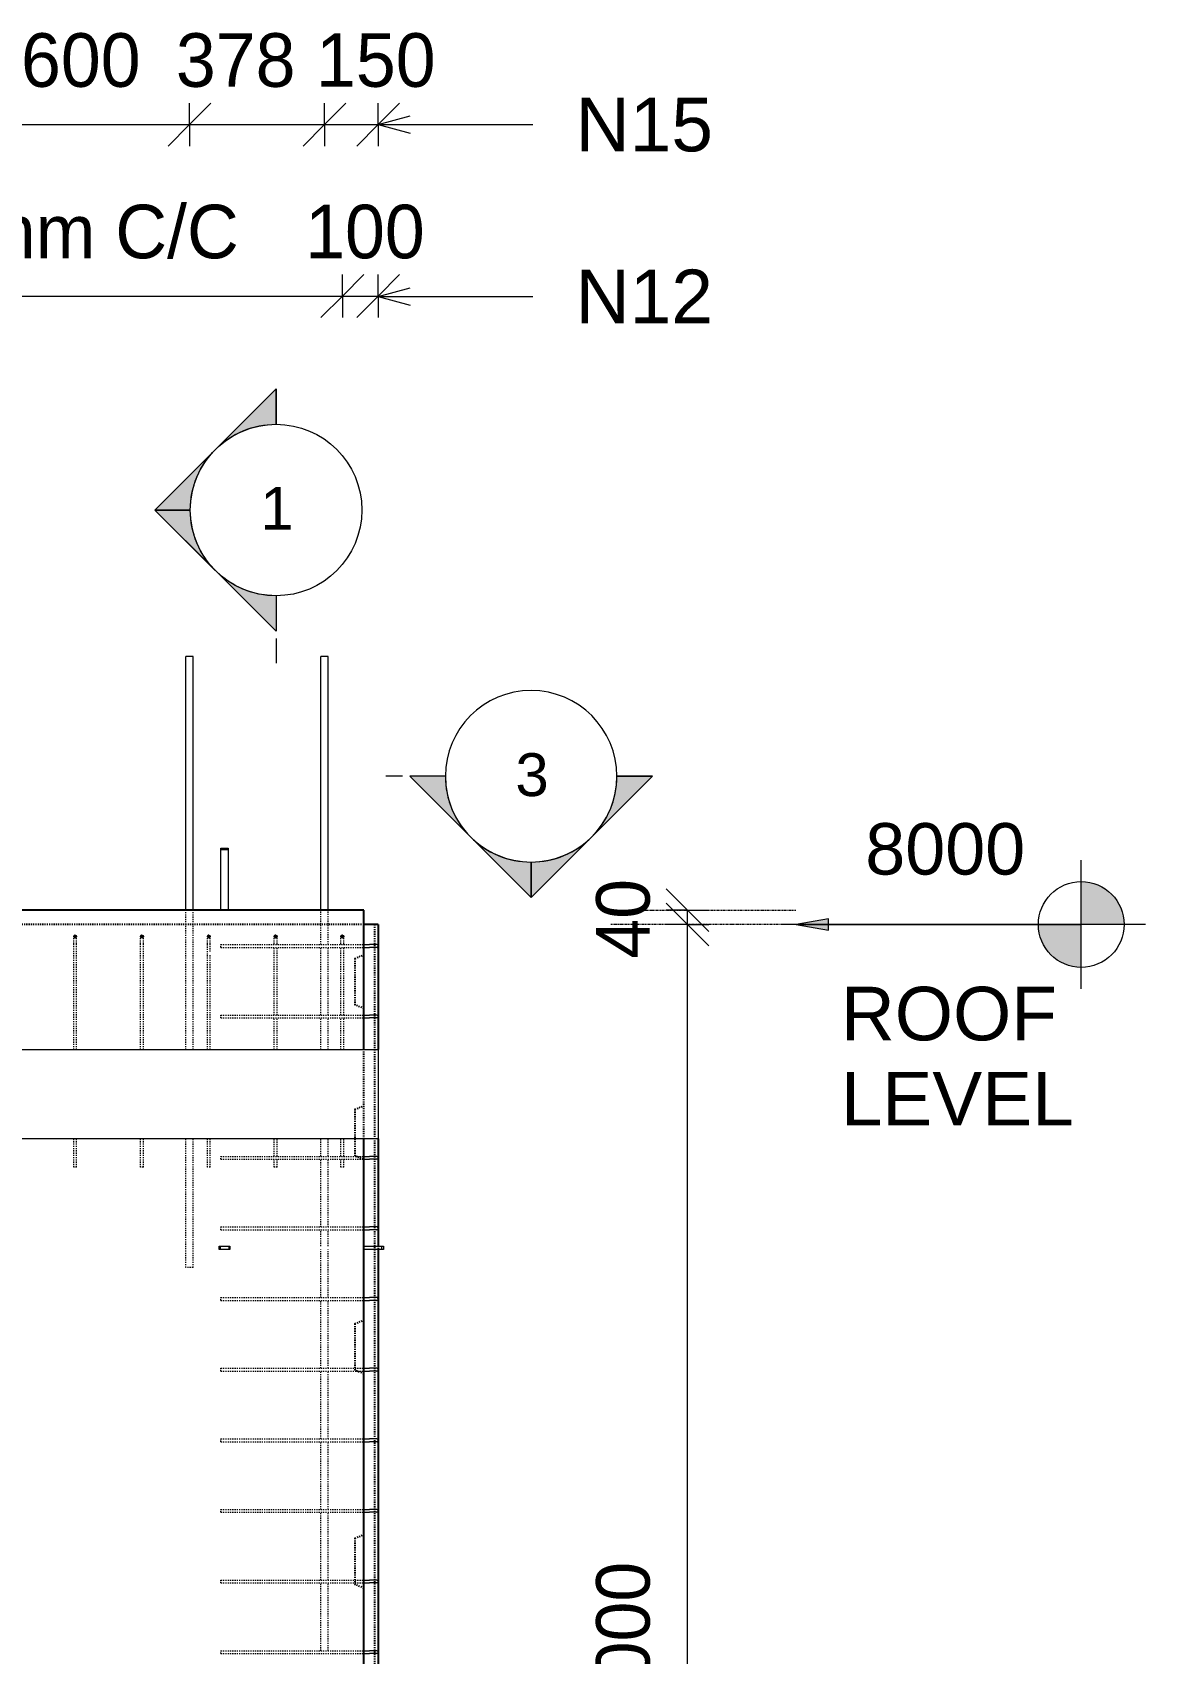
# Model space of a CAD drawing. Header units: millimetres. Extents: x 6587 to 23544, y -2694 to 13037.
# Drawn here: x 13627 to 16742, y 5619 to 10157 of the extents above; entities that cross this region are included whole.
import ezdxf

# ---------------------------------------------------------------- set-up
doc = ezdxf.new("R2010")
doc.units = ezdxf.units.MM
doc.linetypes.add('Dash', pattern=[6.36, 3.18, -3.18])
doc.linetypes.add('Overhead', pattern=[3.97, 2.38, -1.59])
for name, color, linetype, lineweight in [('A-ANNO-DIMS', 211, 'Continuous', 9), ('A-ANNO-DIMS-60', 211, 'Continuous', 9), ('A-FLOR-OVHD', 1, 'Overhead', 18), ('A-GENM', 13, 'Continuous', 18), ('A-WALL', 113, 'Continuous', 25), ('A-WALL-HDLN', 110, 'Dash', 25), ('G-ANNO-DIMS', 111, 'Continuous', 9), ('G-ANNO-SYMB', 111, 'Continuous', 9), ('G-ANNO-TEXT', 231, 'Continuous', 9), ('S-BEAM', 12, 'Continuous', 18), ('S-RBAR', 171, 'Continuous', 18)]:
    doc.layers.add(name, color=color, linetype=linetype, lineweight=lineweight)
doc.styles.add('Arial', font='arial.ttf', dxfattribs={"height": 120})
doc.styles.add('Arial_1', font='arial.ttf', dxfattribs={"height": 150})
doc.styles.add('Arial_2', font='arial.ttf', dxfattribs={"height": 144})
doc.styles.add('Nirmala UI Semilight', font='NirmalaS.ttf', dxfattribs={"height": 150})
doc.dimstyles.new('Arrow_Filled_-_2_5_NI_UI', dxfattribs={"dimscale": 304.8, "dimtxt": 157.104592, "dimasz": 0.393701, "dimexe": 0.19685, "dimexo": 0.0625, "dimgap": 0.19685, "dimtad": 1, "dimdec": 4, "dimzin": 0, "dimdsep": 46, "dimtxsty": 'Nirmala UI Semilight', "dimblk1": 'OBLIQUE', "dimblk2": 'OBLIQUE', "dimsah": 1, "dimcen": 0.09, "dimazin": 0, "dimtfac": 1, "dimtdec": 4, "dimtix": 1, "dimtmove": 2, "dimatfit": 3, "dimfxl": 0.19685, "dimfxlon": 1, "dimtvp": 1, "dimtolj": 1, "dimtzin": 0, "dimarcsym": 2})
doc.dimstyles.new('Arrow_Filled_-_2_5_NI_UI_1', dxfattribs={"dimscale": 304.8, "dimtxt": 157.104592, "dimasz": 0.393701, "dimexe": 0.19685, "dimexo": 0.0625, "dimgap": 0.19685, "dimtad": 1, "dimdec": 4, "dimzin": 0, "dimdsep": 46, "dimtxsty": 'Nirmala UI Semilight', "dimblk1": 'OBLIQUE', "dimblk2": 'OBLIQUE', "dimsah": 1, "dimcen": 0.09, "dimazin": 0, "dimtfac": 1, "dimtdec": 4, "dimtix": 1, "dimtmove": 0, "dimatfit": 3, "dimfxl": 0.19685, "dimfxlon": 1, "dimtvp": 1, "dimtolj": 1, "dimtzin": 0, "dimarcsym": 2})

# ---------------------------------------------------------------- blocks, each defined once
blk = doc.blocks.new('M_Rectangular Corbel - M_Rectangular Corbel-2189266-Elevation Front')
at = {"layer": 'S-BEAM'}
for p, q in [((12338.6, 7060), (12338.6, 7310)), ((12338.6, 7310), (14594.6, 7310)), ((14594.6, 7310), (14594.6, 7060)), ((14594.6, 7060), (12338.6, 7060))]:
    blk.add_line(p, q, dxfattribs=at)
blk = doc.blocks.new('RR spread anchor face based - RR-SA-10_0-300-1726847-Elevation Front')
at = {"layer": 'A-GENM'}
for p, q in [((14154.6, 7868.8), (14154.6, 7873.8)), ((14154.6, 7873.8), (14174.6, 7873.8)), ((14154.6, 7700), (14154.6, 7868.8)), ((14174.6, 7868.8), (14154.6, 7868.8)), ((14174.6, 7873.8), (14174.6, 7868.8)), ((14174.6, 7868.8), (14174.6, 7700))]:
    blk.add_line(p, q, dxfattribs=at)
blk = doc.blocks.new('RR spread anchor face based - RR-SA-2_5-200-1726821-Elevation Front')
at = {"layer": 'A-GENM'}
for p, q in [((14149.6, 6760), (14152.1, 6760)), ((14149.6, 6750), (14149.6, 6760)), ((14152.1, 6750), (14149.6, 6750)), ((14152.1, 6760), (14177.1, 6760)), ((14152.1, 6760), (14152.1, 6750)), ((14177.1, 6750), (14152.1, 6750)), ((14177.1, 6760), (14179.6, 6760)), ((14177.1, 6760), (14177.1, 6750)), ((14179.6, 6750), (14177.1, 6750)), ((14179.6, 6760), (14179.6, 6750))]:
    blk.add_line(p, q, dxfattribs=at)
blk = doc.blocks.new('RR spread anchor face based - RR-SA-3_0-200-1726827-Elevation Front')
at = {"layer": 'A-GENM'}
for p, q in [((14554.6, 6760), (14604.6, 6760)), ((14604.6, 6750), (14554.6, 6750)), ((14604.6, 6760), (14609.6, 6760)), ((14604.6, 6750), (14604.6, 6760)), ((14609.6, 6750), (14604.6, 6750)), ((14609.6, 6760), (14609.6, 6750))]:
    blk.add_line(p, q, dxfattribs=at)
blk = doc.blocks.new('Detail View - M_Section Head - Filled SHOP DWG-1002450-Elevation Front')
at = {"layer": 'G-ANNO-SYMB'}
h = blk.add_hatch(color=256, dxfattribs=at)
edge = h.paths.add_edge_path()
edge.add_line((14683.2, -405.2), (14782.6, -405.2))
edge.add_arc((15022.6, -405.2), 240, 180, 225)
edge.add_line((14852.9, -574.9), (14683.2, -405.2))
h = blk.add_hatch(color=256, dxfattribs=at)
edge = h.paths.add_edge_path()
edge.add_line((15362, -405.2), (15192.3, -574.9))
edge.add_arc((15022.6, -405.2), 240, 315, 360)
edge.add_line((15262.6, -405.2), (15362, -405.2))
h = blk.add_hatch(color=256, dxfattribs=at)
edge = h.paths.add_edge_path()
edge.add_line((15022.6, -744.6), (14852.9, -574.9))
edge.add_arc((15022.6, -405.2), 240, 225, 270)
edge.add_line((15022.6, -645.2), (15022.6, -744.6))
h = blk.add_hatch(color=256, dxfattribs=at)
edge = h.paths.add_edge_path()
edge.add_line((15022.6, -744.6), (15022.6, -645.2))
edge.add_arc((15022.6, -405.2), 240, 270, 315)
edge.add_line((15192.3, -574.9), (15022.6, -744.6))
for p, q in [((15022.6, -744.6), (14683.2, -405.2)), ((14782.6, -405.2), (14683.2, -405.2)), ((14683.2, -405.2), (14852.9, -574.9)), ((14782.6, -405.2), (14683.2, -405.2)), ((15022.6, -744.6), (15362, -405.2)), ((15192.3, -574.9), (15362, -405.2)), ((15262.6, -405.2), (15362, -405.2)), ((15362, -405.2), (15262.6, -405.2)), ((14852.9, -574.9), (15022.6, -744.6)), ((15022.6, -744.6), (15192.3, -574.9)), ((15022.6, -645.2), (15022.6, -744.6)), ((15022.6, -744.6), (15022.6, -645.2))]:
    blk.add_line(p, q, dxfattribs=at)
for start, end in [(360, 180), (180, 360), (180, 225), (315, 0), (225, 270), (270, 315)]:
    blk.add_arc((15022.6, -405.2), 240, start, end, dxfattribs=at)
blk = doc.blocks.new('DIMBLOCK11-Elevation Front')
at = {"layer": 'A-ANNO-DIMS-60'}
for p, q in [((12438.6, 9418.9), (12498.6, 9478.9)), ((12438.6, 9418.9), (12438.6, 9478.9)), ((14494.6, 9418.9), (14554.6, 9478.9)), ((14494.6, 9418.9), (14494.6, 9478.9)), ((12438.6, 9418.9), (12378.6, 9358.9)), ((12438.6, 9418.9), (14494.6, 9418.9)), ((12438.6, 9418.9), (12438.6, 9358.9)), ((14494.6, 9418.9), (14434.6, 9358.9)), ((14494.6, 9418.9), (14494.6, 9358.9))]:
    blk.add_line(p, q, dxfattribs=at)
at = {"layer": 'A-ANNO-DIMS-60', "color": 0, "insert": (12696.8, 9674.6), "char_height": 150, "width": 1847.55, "attachment_point": 1, "line_spacing_factor": 1.142579, "style": 'Nirmala UI Semilight'}
blk.add_mtext('T8@200mm C/C', dxfattribs=at)
blk = doc.blocks.new('_Oblique')
at = {"color": 0, "linetype": 'ByBlock', "lineweight": -2}
blk.add_line((-0.5, -0.5), (0.5, 0.5), dxfattribs=at)
blk = doc.blocks.new('DIMBLOCK12-Elevation Front')
at = {"layer": 'A-ANNO-DIMS-60'}
for p, q in [((14494.6, 9418.9), (14554.6, 9478.9)), ((14494.6, 9418.9), (14494.6, 9478.9)), ((14594.6, 9418.9), (14654.6, 9478.9)), ((14594.6, 9418.9), (14594.6, 9478.9)), ((14494.6, 9418.9), (14434.6, 9358.9)), ((14494.6, 9418.9), (14594.6, 9418.9)), ((14494.6, 9418.9), (14494.6, 9358.9)), ((14594.6, 9418.9), (14534.6, 9358.9)), ((14594.6, 9418.9), (14594.6, 9358.9))]:
    blk.add_line(p, q, dxfattribs=at)
at = {"layer": 'A-ANNO-DIMS-60', "color": 0, "insert": (14390.3, 9674.6), "char_height": 150, "width": 370.196, "attachment_point": 1, "line_spacing_factor": 1.142579, "style": 'Nirmala UI Semilight'}
blk.add_mtext('100', dxfattribs=at)
blk = doc.blocks.new('DIMBLOCK17-Elevation Front')
at = {"layer": 'A-ANNO-DIMS-60'}
for p, q in [((13466.6, 9898.9), (13526.6, 9958.9)), ((13466.6, 9898.9), (13466.6, 9958.9)), ((14066.6, 9898.9), (14126.6, 9958.9)), ((14066.6, 9898.9), (14066.6, 9958.9)), ((13466.6, 9898.9), (13406.6, 9838.9)), ((13466.6, 9898.9), (14066.6, 9898.9)), ((13466.6, 9898.9), (13466.6, 9838.9)), ((14066.6, 9898.9), (14006.6, 9838.9)), ((14066.6, 9898.9), (14066.6, 9838.9))]:
    blk.add_line(p, q, dxfattribs=at)
at = {"layer": 'A-ANNO-DIMS-60', "color": 0, "insert": (13595.2, 10154.6), "char_height": 150, "width": 411.328, "attachment_point": 1, "line_spacing_factor": 1.142579, "style": 'Nirmala UI Semilight'}
blk.add_mtext('600', dxfattribs=at)
blk = doc.blocks.new('DIMBLOCK18-Elevation Front')
at = {"layer": 'A-ANNO-DIMS-60'}
for p, q in [((14066.6, 9898.9), (14126.6, 9958.9)), ((14066.6, 9898.9), (14066.6, 9958.9)), ((14444.6, 9898.9), (14504.6, 9958.9)), ((14444.6, 9898.9), (14444.6, 9958.9)), ((14066.6, 9898.9), (14006.6, 9838.9)), ((14066.6, 9898.9), (14444.6, 9898.9)), ((14066.6, 9898.9), (14066.6, 9838.9)), ((14444.6, 9898.9), (14384.6, 9838.9)), ((14444.6, 9898.9), (14444.6, 9838.9))]:
    blk.add_line(p, q, dxfattribs=at)
at = {"layer": 'A-ANNO-DIMS-60', "color": 0, "insert": (14028.6, 10154.6), "char_height": 150, "width": 404.473, "attachment_point": 1, "line_spacing_factor": 1.142579, "style": 'Nirmala UI Semilight'}
blk.add_mtext('378', dxfattribs=at)
blk = doc.blocks.new('DIMBLOCK19-Elevation Front')
at = {"layer": 'A-ANNO-DIMS-60'}
for p, q in [((14444.6, 9898.9), (14504.6, 9958.9)), ((14444.6, 9898.9), (14444.6, 9958.9)), ((14594.6, 9898.9), (14654.6, 9958.9)), ((14594.6, 9898.9), (14594.6, 9958.9)), ((14444.6, 9898.9), (14384.6, 9838.9)), ((14444.6, 9898.9), (14594.6, 9898.9)), ((14444.6, 9898.9), (14444.6, 9838.9)), ((14594.6, 9898.9), (14534.6, 9838.9)), ((14594.6, 9898.9), (14594.6, 9838.9))]:
    blk.add_line(p, q, dxfattribs=at)
at = {"layer": 'A-ANNO-DIMS-60', "color": 0, "insert": (14420.7, 10154.6), "char_height": 150, "width": 370.196, "attachment_point": 1, "line_spacing_factor": 1.142579, "style": 'Nirmala UI Semilight'}
blk.add_mtext('150', dxfattribs=at)
blk = doc.blocks.new('DIMBLOCK85-Elevation Front')
at = {"layer": 'A-ANNO-DIMS-60'}
for p, q in [((15460.2, 7660), (15400.2, 7720)), ((15460.2, 7660), (15400.2, 7660)), ((15460.2, 3660), (15460.2, 7660)), ((15460.2, 7660), (15520.2, 7600)), ((15460.2, 7660), (15520.2, 7660)), ((15460.2, 3660), (15400.2, 3720)), ((15460.2, 3660), (15400.2, 3660)), ((15460.2, 3660), (15520.2, 3600)), ((15460.2, 3660), (15520.2, 3660))]:
    blk.add_line(p, q, dxfattribs=at)
at = {"layer": 'A-ANNO-DIMS-60', "color": 0, "insert": (15204.5, 5430.1), "char_height": 150, "width": 551.866, "attachment_point": 1, "rotation": 90, "line_spacing_factor": 1.142579, "style": 'Nirmala UI Semilight'}
blk.add_mtext('4000', dxfattribs=at)
blk = doc.blocks.new('DIMBLOCK86-Elevation Front')
at = {"layer": 'A-ANNO-DIMS-60'}
for p, q in [((15460.2, 7700), (15400.2, 7760)), ((15460.2, 7660), (15400.2, 7720)), ((15460.2, 7700), (15400.2, 7700)), ((15460.2, 7660), (15460.2, 7700)), ((15460.2, 7700), (15520.2, 7640)), ((15460.2, 7700), (15520.2, 7700)), ((15460.2, 7660), (15400.2, 7660)), ((15460.2, 7660), (15520.2, 7600)), ((15460.2, 7660), (15520.2, 7660))]:
    blk.add_line(p, q, dxfattribs=at)
at = {"layer": 'A-ANNO-DIMS-60', "color": 0, "insert": (15204.5, 7564.3), "char_height": 150, "width": 277.647, "attachment_point": 1, "rotation": 90, "line_spacing_factor": 1.142579, "style": 'Nirmala UI Semilight'}
blk.add_mtext('40', dxfattribs=at)
blk = doc.blocks.new('Spot Elevations - M_Spot Elevation - Target Filled-10609-Elevation Front')
at = {"layer": 'G-ANNO-DIMS'}
h = blk.add_hatch(color=256, dxfattribs=at)
edge = h.paths.add_edge_path()
edge.add_line((16562, 7660), (16682, 7660))
edge.add_arc((16562, 7660), 120, 0, 90)
edge.add_line((16562, 7780), (16562, 7660))
h = blk.add_hatch(color=256, dxfattribs=at)
edge = h.paths.add_edge_path()
edge.add_line((16562, 7660), (16442, 7660))
edge.add_arc((16562, 7660), 120, 180, 270)
edge.add_line((16562, 7540), (16562, 7660))
for p, q in [((16562, 7480), (16562, 7840)), ((16742, 7660), (15722, 7660))]:
    blk.add_line(p, q, dxfattribs=at)
blk.add_circle((16562, 7660), 120, dxfattribs=at)

msp = doc.modelspace()

# ---------------------------------------------------------------- hatches: boundary and pattern name
at = {"layer": 'G-ANNO-DIMS'}
msp.add_hatch(color=256, dxfattribs=at).paths.add_polyline_path([(15764.56541, 7660), (15854.56541, 7644.13057), (15854.56541, 7675.86943)])
at = {"layer": 'S-RBAR'}
h = msp.add_hatch(color=256, dxfattribs=at)
edge = h.paths.add_edge_path()
edge.add_arc((13746.92905, 7626), 4, 0, 360)
for points in [[(13746.92905, 7622), (13750.92905, 7626), (13746.92905, 7630), (13742.92905, 7626)], [(13933.83814, 7622), (13937.83814, 7626), (13933.83814, 7630), (13929.83814, 7626)], [(14120.74723, 7622), (14124.74723, 7626), (14120.74723, 7630), (14116.74723, 7626)], [(14307.65632, 7622), (14311.65632, 7626), (14307.65632, 7630), (14303.65632, 7626)], [(14494.56541, 7622), (14498.56541, 7626), (14494.56541, 7630), (14490.56541, 7626)]]:
    msp.add_hatch(color=256, dxfattribs=at).paths.add_polyline_path(points)
h = msp.add_hatch(color=256, dxfattribs=at)
edge = h.paths.add_edge_path()
edge.add_arc((13933.83814, 7626), 4, 0, 360)
h = msp.add_hatch(color=256, dxfattribs=at)
edge = h.paths.add_edge_path()
edge.add_arc((14120.74723, 7626), 4, 0, 360)
h = msp.add_hatch(color=256, dxfattribs=at)
edge = h.paths.add_edge_path()
edge.add_arc((14307.65632, 7626), 4, 0, 360)
h = msp.add_hatch(color=256, dxfattribs=at)
edge = h.paths.add_edge_path()
edge.add_arc((14494.56541, 7626), 4, 0, 360)

# ---------------------------------------------------------------- linework, layer by layer
at = {"layer": 'A-FLOR-OVHD'}
for p, q in [((15244.56541, 7700), (15764.56541, 7700)), ((15764.56541, 7660), (15244.56541, 7660))]:
    msp.add_line(p, q, dxfattribs=at)
at = {"layer": 'A-WALL'}
for p, q in [((14554.56541, 7700), (12378.56745, 7700)), ((14554.56541, 7310), (14554.56541, 7700)), ((14594.56541, 7660), (14554.56541, 7660)), ((14594.56541, 7660), (14594.56541, 7600.38007)), ((14594.56541, 7599.61993), (14594.56541, 7402.71341)), ((14594.56541, 7401.95326), (14594.56541, 7310)), ((14554.56541, -1395), (14554.56541, 7060)), ((14594.56541, 7060), (14594.56541, 7007.38007)), ((14594.56541, 7006.61993), (14594.56541, 6809.71341)), ((14594.56541, 6808.95326), (14594.56541, 6760)), ((14594.56541, 6750), (14594.56541, 6612.04674)), ((14594.56541, 6611.28659), (14594.56541, 6414.38007)), ((14594.56541, 6413.61993), (14594.56541, 6216.71341)), ((14594.56541, 6215.95326), (14594.56541, 6019.04674)), ((14594.56541, 6018.28659), (14594.56541, 5821.38007)), ((14594.56541, 5820.61993), (14594.56541, 5623.71341)), ((14594.56541, 5622.95326), (14594.56541, 5426.04674))]:
    msp.add_line(p, q, dxfattribs=at)
at = {"layer": 'A-WALL-HDLN'}
for p, q in [((14554.56541, 7660), (12378.56745, 7660)), ((14584.6221, 7660), (14584.6221, 3690.33135)), ((14529.56541, 7565), (14554.56541, 7575)), ((14529.56541, 7565), (14529.56541, 7435)), ((14554.56541, 7425), (14529.56541, 7435)), ((14554.56541, 7060.04961), (14554.56541, 7309.95039)), ((14529.56541, 7142.50781), (14554.56541, 7152.50781)), ((14529.56541, 7142.50781), (14529.56541, 7012.50781)), ((14533.21092, 7011.04961), (14529.56541, 7012.50781)), ((14553.21092, 7003.04961), (14533.45897, 7010.95039)), ((14554.56541, 7002.50781), (14553.45897, 7002.95039)), ((14594.56541, 6759.95039), (14594.56541, 6750.04961)), ((14529.56541, 6542.50781), (14554.56541, 6552.50781)), ((14529.56541, 6542.50781), (14529.56541, 6412.50781)), ((14535.71092, 6410.04961), (14529.56541, 6412.50781)), ((14554.56541, 6402.50781), (14535.95897, 6409.95039)), ((14529.56541, 5942.50781), (14554.56541, 5952.50781)), ((14529.56541, 5942.50781), (14529.56541, 5812.50781)), ((14554.56541, 5802.50781), (14529.56541, 5812.50781))]:
    msp.add_line(p, q, dxfattribs=at)
at = {"layer": 'G-ANNO-DIMS'}
for p, q in [((15854.56541, 7675.86943), (15764.56541, 7660)), ((15854.56541, 7644.13057), (15854.56541, 7675.86943)), ((15764.56541, 7660), (15854.56541, 7644.13057)), ((15764.56541, 7660), (16285.13131, 7660)), ((16285.13131, 7660), (16561.99527, 7660))]:
    msp.add_line(p, q, dxfattribs=at)
at = {"layer": 'G-ANNO-SYMB'}
for p, q in [((14308.96141, 8460.10701), (14308.96141, 8390.99741)), ((14662.6355, 8074.81652), (14616.18947, 8074.81652))]:
    msp.add_line(p, q, dxfattribs=at)
at = {"layer": 'G-ANNO-TEXT', "color": 7}
for p, q in [((14594.5184, 9898.91067), (14684.5184, 9923.0261)), ((14594.5184, 9898.91067), (14684.5184, 9874.79525)), ((14594.5184, 9898.91067), (15027.14526, 9898.91067)), ((14594.5184, 9417.96909), (14684.5184, 9442.08451)), ((14594.5184, 9417.96909), (14684.5184, 9393.85366)), ((14594.5184, 9417.96909), (15027.14526, 9417.96909))]:
    msp.add_line(p, q, dxfattribs=at)
at = {"layer": 'S-RBAR'}
for p, q in [((14076.56541, 8410), (14056.56541, 8410)), ((14056.56541, 7700), (14056.56541, 8410)), ((14076.56541, 7700), (14076.56541, 8410)), ((14454.56541, 8410), (14434.56541, 8410)), ((14434.56541, 7700), (14434.56541, 8410)), ((14454.56541, 7700), (14454.56541, 8410)), ((13746.92905, 7630), (13742.92905, 7626)), ((13742.92905, 7626), (13746.92905, 7622)), ((13750.92905, 7626), (13746.92905, 7630)), ((13746.92905, 7622), (13750.92905, 7626)), ((13933.83814, 7630), (13929.83814, 7626)), ((13929.83814, 7626), (13933.83814, 7622)), ((13937.83814, 7626), (13933.83814, 7630)), ((13933.83814, 7622), (13937.83814, 7626)), ((14120.74723, 7630), (14116.74723, 7626)), ((14116.74723, 7626), (14120.74723, 7622)), ((14124.74723, 7626), (14120.74723, 7630)), ((14120.74723, 7622), (14124.74723, 7626)), ((14307.65632, 7630), (14303.65632, 7626)), ((14303.65632, 7626), (14307.65632, 7622)), ((14311.65632, 7626), (14307.65632, 7630)), ((14307.65632, 7622), (14311.65632, 7626)), ((14494.56541, 7630), (14490.56541, 7626)), ((14490.56541, 7626), (14494.56541, 7622)), ((14498.56541, 7626), (14494.56541, 7630)), ((14494.56541, 7622), (14498.56541, 7626)), ((14554.56541, 7604), (14570.56541, 7604)), ((14554.56541, 7596), (14570.56541, 7596)), ((14590.56541, 7604), (14570.56541, 7604)), ((14590.56541, 7596), (14570.56541, 7596)), ((14554.56541, 7406.33333), (14570.56541, 7406.33333)), ((14554.56541, 7398.33333), (14570.56541, 7398.33333)), ((14590.56541, 7406.33333), (14570.56541, 7406.33333)), ((14590.56541, 7398.33333), (14570.56541, 7398.33333)), ((14554.56541, 7011), (14570.56541, 7011)), ((14554.56541, 7003), (14570.56541, 7003)), ((14590.56541, 7011), (14570.56541, 7011)), ((14590.56541, 7003), (14570.56541, 7003)), ((14554.56541, 6813.33333), (14570.56541, 6813.33333)), ((14590.56541, 6813.33333), (14570.56541, 6813.33333)), ((14554.56541, 6805.33333), (14570.56541, 6805.33333)), ((14590.56541, 6805.33333), (14570.56541, 6805.33333)), ((14554.56541, 6615.66667), (14570.56541, 6615.66667)), ((14554.56541, 6607.66667), (14570.56541, 6607.66667)), ((14590.56541, 6615.66667), (14570.56541, 6615.66667)), ((14590.56541, 6607.66667), (14570.56541, 6607.66667)), ((14554.56541, 6418), (14570.56541, 6418)), ((14554.56541, 6410), (14570.56541, 6410)), ((14590.56541, 6418), (14570.56541, 6418)), ((14590.56541, 6410), (14570.56541, 6410)), ((14554.56541, 6220.33333), (14570.56541, 6220.33333)), ((14590.56541, 6220.33333), (14570.56541, 6220.33333)), ((14554.56541, 6212.33333), (14570.56541, 6212.33333)), ((14590.56541, 6212.33333), (14570.56541, 6212.33333)), ((14554.56541, 6022.66667), (14570.56541, 6022.66667)), ((14554.56541, 6014.66667), (14570.56541, 6014.66667)), ((14590.56541, 6022.66667), (14570.56541, 6022.66667)), ((14590.56541, 6014.66667), (14570.56541, 6014.66667)), ((14554.56541, 5825), (14570.56541, 5825)), ((14554.56541, 5817), (14570.56541, 5817)), ((14590.56541, 5825), (14570.56541, 5825)), ((14590.56541, 5817), (14570.56541, 5817)), ((14554.56541, 5627.33333), (14570.56541, 5627.33333)), ((14590.56541, 5627.33333), (14570.56541, 5627.33333)), ((14554.56541, 5619.33333), (14570.56541, 5619.33333)), ((14590.56541, 5619.33333), (14570.56541, 5619.33333))]:
    msp.add_line(p, q, dxfattribs=at)
at = {"layer": 'S-RBAR', "linetype": 'Dash'}
for p, q in [((14056.56541, 7310), (14056.56541, 7699.95039)), ((14076.56541, 7310), (14076.56541, 7699.95039)), ((14434.56541, 7604), (14434.56541, 7699.95039)), ((14454.56541, 7604), (14454.56541, 7699.95039)), ((13742.92905, 7606), (13742.92905, 7626)), ((13750.92905, 7606), (13750.92905, 7626)), ((13929.83814, 7606), (13929.83814, 7626)), ((13937.83814, 7606), (13937.83814, 7626)), ((14116.74723, 7606), (14116.74723, 7626)), ((14124.74723, 7606), (14124.74723, 7626)), ((14303.65632, 7606), (14303.65632, 7626)), ((14311.65632, 7606), (14311.65632, 7626)), ((14490.56541, 7606), (14490.56541, 7626)), ((14498.56541, 7606), (14498.56541, 7626)), ((13742.92905, 7310), (13742.92905, 7606)), ((13750.92905, 7310), (13750.92905, 7606)), ((13929.83814, 7310), (13929.83814, 7606)), ((13937.83814, 7310), (13937.83814, 7606)), ((14116.74723, 7576.01866), (14116.74723, 7606)), ((14124.74723, 7584.01866), (14124.74723, 7606)), ((14154.56541, 7604), (14554.5158, 7604)), ((14154.56541, 7596), (14154.56541, 7604)), ((14154.56541, 7596), (14554.5158, 7596)), ((14303.65632, 7604), (14303.65632, 7606)), ((14303.65632, 7406.33333), (14303.65632, 7596)), ((14311.65632, 7604), (14311.65632, 7606)), ((14311.65632, 7406.33333), (14311.65632, 7596)), ((14434.56541, 7406.33333), (14434.56541, 7596)), ((14454.56541, 7406.33333), (14454.56541, 7596)), ((14490.56541, 7604), (14490.56541, 7606)), ((14490.56541, 7406.33333), (14490.56541, 7596)), ((14498.56541, 7604), (14498.56541, 7606)), ((14498.56541, 7406.33333), (14498.56541, 7596)), ((14116.74723, 7310), (14116.74723, 7573.83684)), ((14124.74723, 7310), (14124.74723, 7573.83684)), ((14154.56541, 7406.33333), (14554.5158, 7406.33333)), ((14154.56541, 7398.33333), (14154.56541, 7406.33333)), ((14154.56541, 7398.33333), (14554.5158, 7398.33333)), ((14303.65632, 7310), (14303.65632, 7398.33333)), ((14311.65632, 7310), (14311.65632, 7398.33333)), ((14434.56541, 7310), (14434.56541, 7398.33333)), ((14454.56541, 7310), (14454.56541, 7398.33333)), ((14490.56541, 7310), (14490.56541, 7398.33333)), ((14498.56541, 7310), (14498.56541, 7398.33333)), ((13742.92905, 6980.31382), (13742.92905, 7060)), ((13750.92905, 6980.31382), (13750.92905, 7060)), ((13929.83814, 6980.31382), (13929.83814, 7060)), ((13937.83814, 6980.31382), (13937.83814, 7060)), ((14056.56541, 6700), (14056.56541, 7060)), ((14076.56541, 6700), (14076.56541, 7060)), ((14116.74723, 6980.31382), (14116.74723, 7060)), ((14124.74723, 6980.31382), (14124.74723, 7060)), ((14303.65632, 7011), (14303.65632, 7060)), ((14311.65632, 7011), (14311.65632, 7060)), ((14434.56541, 7011), (14434.56541, 7060)), ((14454.56541, 7011), (14454.56541, 7060)), ((14490.56541, 7011), (14490.56541, 7060)), ((14498.56541, 7011), (14498.56541, 7060)), ((14154.56541, 7011), (14554.5158, 7011)), ((14154.56541, 7003), (14154.56541, 7011)), ((14154.56541, 7003), (14554.5158, 7003)), ((14303.65632, 6980.31382), (14303.65632, 7003)), ((14311.65632, 6980.31382), (14311.65632, 7003)), ((14434.56541, 6813.33333), (14434.56541, 7003)), ((14454.56541, 6813.33333), (14454.56541, 7003)), ((14490.56541, 6980.31382), (14490.56541, 7003)), ((14498.56541, 6980.31382), (14498.56541, 7003)), ((13750.92905, 6980.31382), (13742.92905, 6980.31382)), ((13937.83814, 6980.31382), (13929.83814, 6980.31382)), ((14124.74723, 6980.31382), (14116.74723, 6980.31382)), ((14311.65632, 6980.31382), (14303.65632, 6980.31382)), ((14498.56541, 6980.31382), (14490.56541, 6980.31382)), ((14154.56541, 6813.33333), (14554.5158, 6813.33333)), ((14154.56541, 6805.33333), (14154.56541, 6813.33333)), ((14154.56541, 6805.33333), (14554.5158, 6805.33333)), ((14434.56541, 6760), (14434.56541, 6805.33333)), ((14454.56541, 6760), (14454.56541, 6805.33333)), ((14434.56541, 6615.66667), (14434.56541, 6750)), ((14454.56541, 6615.66667), (14454.56541, 6750)), ((14076.56541, 6700), (14056.56541, 6700)), ((14154.56541, 6615.66667), (14554.5158, 6615.66667)), ((14154.56541, 6607.66667), (14154.56541, 6615.66667)), ((14154.56541, 6607.66667), (14554.5158, 6607.66667)), ((14434.56541, 6418), (14434.56541, 6607.66667)), ((14454.56541, 6418), (14454.56541, 6607.66667)), ((14154.56541, 6418), (14554.5158, 6418)), ((14154.56541, 6410), (14154.56541, 6418)), ((14154.56541, 6410), (14554.5158, 6410)), ((14434.56541, 6220.33333), (14434.56541, 6410)), ((14454.56541, 6220.33333), (14454.56541, 6410)), ((14154.56541, 6220.33333), (14554.5158, 6220.33333)), ((14154.56541, 6212.33333), (14154.56541, 6220.33333)), ((14154.56541, 6212.33333), (14554.5158, 6212.33333)), ((14434.56541, 6022.66667), (14434.56541, 6212.33333)), ((14454.56541, 6022.66667), (14454.56541, 6212.33333)), ((14154.56541, 6022.66667), (14554.5158, 6022.66667)), ((14154.56541, 6014.66667), (14154.56541, 6022.66667)), ((14154.56541, 6014.66667), (14554.5158, 6014.66667)), ((14434.56541, 5825), (14434.56541, 6014.66667)), ((14454.56541, 5825), (14454.56541, 6014.66667)), ((14154.56541, 5825), (14554.5158, 5825)), ((14154.56541, 5817), (14154.56541, 5825)), ((14154.56541, 5817), (14554.5158, 5817)), ((14434.56541, 5627.33333), (14434.56541, 5817)), ((14454.56541, 5627.33333), (14454.56541, 5817)), ((14154.56541, 5627.33333), (14554.5158, 5627.33333)), ((14154.56541, 5619.33333), (14154.56541, 5627.33333)), ((14154.56541, 5619.33333), (14554.5158, 5619.33333))]:
    msp.add_line(p, q, dxfattribs=at)
at = {"layer": 'S-RBAR'}
for centre in [(13746.92905, 7626), (13933.83814, 7626), (14120.74723, 7626), (14307.65632, 7626), (14494.56541, 7626)]:
    msp.add_circle(centre, 4, dxfattribs=at)
at = {"layer": 'S-RBAR', "linetype": 'Dash'}
for centre in [(13746.92905, 7626), (13933.83814, 7626), (14120.74723, 7626), (14307.65632, 7626), (14494.56541, 7626)]:
    msp.add_arc(centre, 4, 360, 180, dxfattribs=at)
at = {"layer": 'S-RBAR'}
for centre in [(14590.56541, 7600), (14590.56541, 7402.33333), (14590.56541, 7007), (14590.56541, 6809.33333), (14590.56541, 6611.66667), (14590.56541, 6414), (14590.56541, 6216.33333), (14590.56541, 6018.66667), (14590.56541, 5821), (14590.56541, 5623.33333)]:
    msp.add_arc(centre, 4, 270, 90, dxfattribs=at)

# ---------------------------------------------------------------- block references
at = {"layer": 'A-GENM'}
for name in ['RR spread anchor face based - RR-SA-10_0-300-1726847-Elevation Front', 'RR spread anchor face based - RR-SA-2_5-200-1726821-Elevation Front', 'RR spread anchor face based - RR-SA-3_0-200-1726827-Elevation Front']:
    msp.add_blockref(name, (0, 0), dxfattribs=at)
at = {"layer": 'G-ANNO-DIMS'}
msp.add_blockref('Spot Elevations - M_Spot Elevation - Target Filled-10609-Elevation Front', (0, 0), dxfattribs=at)
at = {"layer": 'G-ANNO-SYMB', "extrusion": (0, 0, -1), "rotation": 90.00000000000038}
msp.add_blockref('Detail View - M_Section Head - Filled SHOP DWG-1002450-Elevation Front', (-14714.14489, -6202.52848), dxfattribs=at)
at = {"layer": 'G-ANNO-SYMB'}
msp.add_blockref('Detail View - M_Section Head - Filled SHOP DWG-1002450-Elevation Front', (0, 8480), dxfattribs=at)
at = {"layer": 'S-BEAM'}
msp.add_blockref('M_Rectangular Corbel - M_Rectangular Corbel-2189266-Elevation Front', (0, 0), dxfattribs=at)

# ---------------------------------------------------------------- texts
at = {"layer": 'G-ANNO-SYMB', "char_height": 120, "width": 115.443, "attachment_point": 1, "style": 'Arial'}
for s, insert in [('1', (14264.93165, 8884.70763)), ('3', (14978.60573, 8139.41714))]:
    msp.add_mtext(s, dxfattribs=dict(at, insert=insert))
at = {"layer": 'G-ANNO-TEXT', "color": 7, "char_height": 150, "attachment_point": 1, "style": 'Arial_1'}
for s, insert, width in [('N15', (15147.14526, 9973.91067), 461.772), ('N12', (15147.14526, 9492.96909), 461.772), ('ROOF', (15888.9409, 7485.63016), 731.139), ('LEVEL', (15888.9409, 7247.50516), 784.050375)]:
    msp.add_mtext(s, dxfattribs=dict(at, insert=insert, width=width))

# ---------------------------------------------------------------- dimensions: what is measured, and where the dimension line sits
at = {"layer": 'A-ANNO-DIMS'}
for base, p1, p2, override, picture, middle in [((14066.56541, 9898.91287), (13466.56541, 9838.91287), (14066.56541, 9838.91287), {"dimpost": '<>', "dimfxl": 600}, 'DIMBLOCK17-Elevation Front', (13766.56541, 10036.47563)), ((14594.56541, 9418.91287), (14494.56541, 9358.91287), (14594.56541, 9358.91287), {"dimpost": '<>', "dimfxl": 100}, 'DIMBLOCK12-Elevation Front', (14544.56541, 9556.84174))]:
    dim = msp.add_linear_dim(base=base, p1=p1, p2=p2, dimstyle='Arrow_Filled_-_2_5_NI_UI_1', override=override, dxfattribs=at)
    dim.commit()
    dim.dimension.update_dxf_attribs({"geometry": picture, "text_midpoint": middle})
for base, p1, p2, override, picture, middle in [((14444.56541, 9898.91287), (14066.56541, 9838.91287), (14444.56541, 9838.91287), {"dimpost": '<>', "dimfxl": 378}, 'DIMBLOCK18-Elevation Front', (14230.7954, 10054.61602)), ((14594.56541, 9898.91287), (14444.56541, 9838.91287), (14594.56541, 9838.91287), {"dimpost": '<>', "dimfxl": 150}, 'DIMBLOCK19-Elevation Front', (14605.76311, 10054.61602))]:
    dim = msp.add_linear_dim(base=base, p1=p1, p2=p2, dimstyle='Arrow_Filled_-_2_5_NI_UI', override=override, dxfattribs=at)
    dim.commit()
    dim.dimension.update_dxf_attribs({"geometry": picture, "text_midpoint": middle, "dimtype": 160})
dim = msp.add_linear_dim(base=(14494.56541, 9418.91287), p1=(12438.56541, 9358.91287), p2=(14494.56541, 9358.91287), text='T8@200mm C/C', dimstyle='Arrow_Filled_-_2_5_NI_UI_1', override={"dimpost": '<>', "dimfxl": 2056}, dxfattribs=at)
dim.commit()
dim.dimension.update_dxf_attribs({"geometry": 'DIMBLOCK11-Elevation Front', "text_midpoint": (13466.56541, 9567.6158)})
for base, p1, p2, override, picture, middle in [((15460.24961, 7700), (15400.24961, 7660), (15400.24961, 7700), {"dimpost": '<>', "dimfxl": 40}, 'DIMBLOCK86-Elevation Front', (15322.73915, 7680)), ((15460.24961, 7660), (15400.24961, 3660), (15400.24961, 7660), {"dimpost": '<>', "dimfxl": 4000}, 'DIMBLOCK85-Elevation Front', (15322.73915, 5660))]:
    dim = msp.add_linear_dim(base=base, p1=p1, p2=p2, angle=90, dimstyle='Arrow_Filled_-_2_5_NI_UI_1', override=override, dxfattribs=at)
    dim.commit()
    dim.dimension.update_dxf_attribs({"geometry": picture, "text_midpoint": middle})

# ---------------------------------------------------------------- next in the draw order: texts
at = {"layer": 'G-ANNO-DIMS', "insert": (15957.68422, 7943.72587), "char_height": 144, "width": 535.9465296, "attachment_point": 1, "line_spacing_factor": 0.941778, "style": 'Arial_2', "bg_fill": 3, "box_fill_scale": 0, "bg_fill_color": 256, "bg_fill_true_color": 3254780160, "bg_fill_transparency": 256}
msp.add_mtext('8000', dxfattribs=at)

doc.saveas('drawing.dxf')
